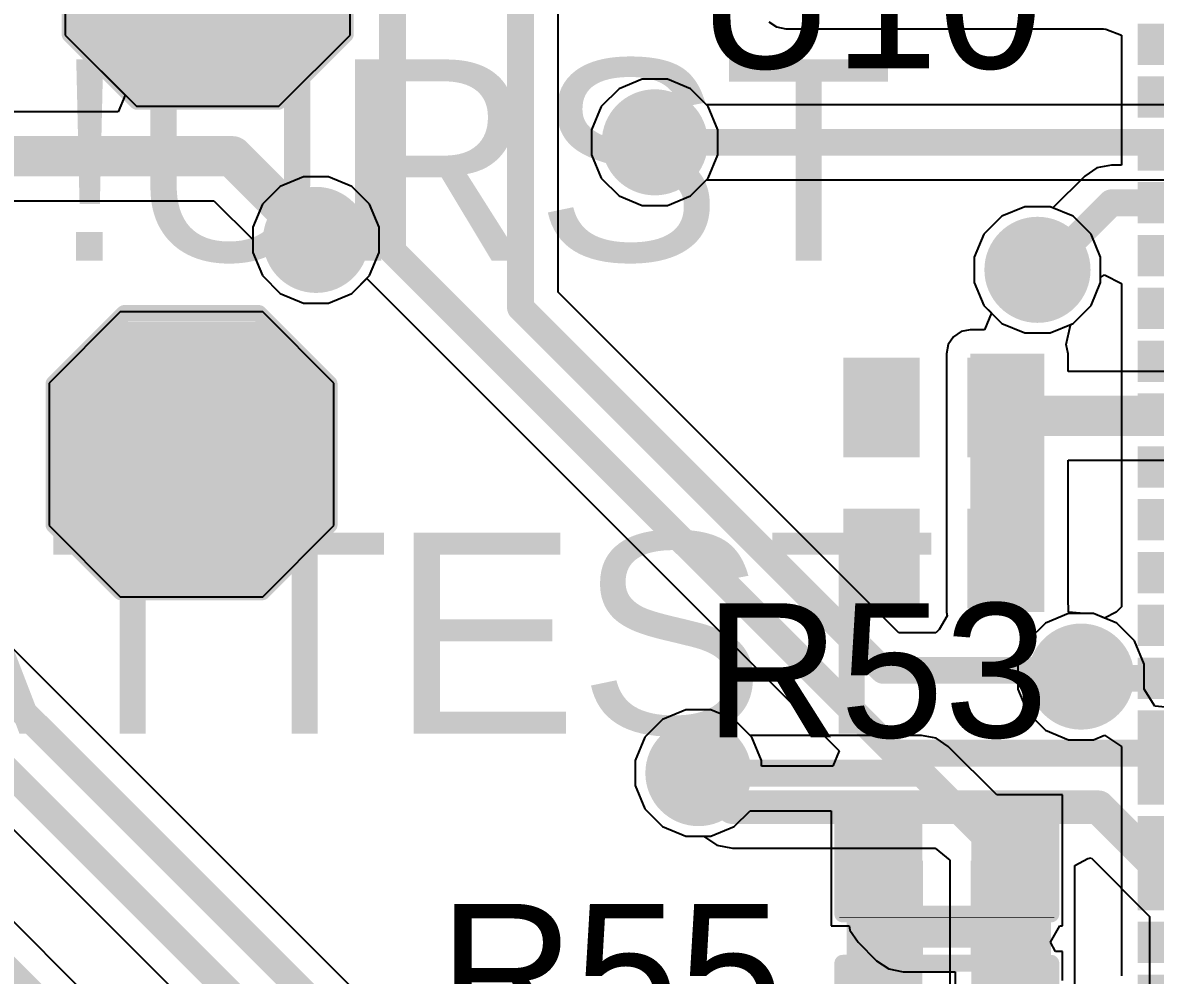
# Model space of a CAD drawing. Header units: millimetres. Extents: x -0.13 to 3.86, y -0.01 to 4.3.
# Drawn here: x 1.5977 to 1.9351, y 2.6357 to 2.9197 of the extents above; entities that cross this region are included whole.
import ezdxf

# ---------------------------------------------------------------- set-up
doc = ezdxf.new("R2010")
doc.units = ezdxf.units.MM
doc.header["$MEASUREMENT"] = 0
for name, color, linetype in [('BottomLayer', 5, 'Continuous'), ('BottomPaste', 16, 'Continuous'), ('BottomSolder', 6, 'Continuous'), ('MultiLayer', 9, 'Continuous'), ('PadHoleLayer', 156, 'Continuous'), ('TopLayer', 1, 'Continuous'), ('TopOverlay', 2, 'Continuous'), ('TopPaste', 8, 'Continuous'), ('TopSolder', 216, 'Continuous'), ('ViaHoleLayer', 16, 'Continuous')]:
    doc.layers.add(name, color=color, linetype=linetype)
doc.styles.add('Arial', font='arial.ttf', dxfattribs={"height": 0.2})

# ---------------------------------------------------------------- blocks, each defined once
blk = doc.blocks.new('C___0402_B_19')
at = {"layer": 'BottomLayer'}
for points in [[(-0.0095, 0.0125), (-0.0095, -0.0125), (-0.0275, -0.0125), (-0.0275, 0.0125)], [(0.0275, 0.0125), (0.0275, -0.0125), (0.0095, -0.0125), (0.0095, 0.0125)]]:
    blk.add_hatch(color=5, dxfattribs=at).paths.add_polyline_path(points)
at = {"layer": 'BottomPaste'}
for points in [[(-0.0095, 0.0125), (-0.0095, -0.0125), (-0.0275, -0.0125), (-0.0275, 0.0125)], [(0.0275, 0.0125), (0.0275, -0.0125), (0.0095, -0.0125), (0.0095, 0.0125)]]:
    blk.add_hatch(color=16, dxfattribs=at).paths.add_polyline_path(points)
at = {"layer": 'BottomSolder'}
for points in [[(-0.00714, 0.01486), (-0.00714, -0.01486), (-0.02986, -0.01486), (-0.02986, 0.01486)], [(0.02986, 0.01486), (0.02986, -0.01486), (0.00714, -0.01486), (0.00714, 0.01486)]]:
    blk.add_hatch(color=6, dxfattribs=at).paths.add_polyline_path(points)
blk = doc.blocks.new('C___0402_B_20')
at = {"layer": 'BottomLayer'}
for points in [[(-0.0095, 0.0125), (-0.0095, -0.0125), (-0.0275, -0.0125), (-0.0275, 0.0125)], [(0.0275, 0.0125), (0.0275, -0.0125), (0.0095, -0.0125), (0.0095, 0.0125)]]:
    blk.add_hatch(color=5, dxfattribs=at).paths.add_polyline_path(points)
at = {"layer": 'BottomPaste'}
for points in [[(-0.0095, 0.0125), (-0.0095, -0.0125), (-0.0275, -0.0125), (-0.0275, 0.0125)], [(0.0275, 0.0125), (0.0275, -0.0125), (0.0095, -0.0125), (0.0095, 0.0125)]]:
    blk.add_hatch(color=16, dxfattribs=at).paths.add_polyline_path(points)
at = {"layer": 'BottomSolder'}
for points in [[(-0.00714, 0.01486), (-0.00714, -0.01486), (-0.02986, -0.01486), (-0.02986, 0.01486)], [(0.02986, 0.01486), (0.02986, -0.01486), (0.00714, -0.01486), (0.00714, 0.01486)]]:
    blk.add_hatch(color=6, dxfattribs=at).paths.add_polyline_path(points)
blk = doc.blocks.new('C___0402_B_21')
at = {"layer": 'BottomLayer'}
for points in [[(-0.0095, 0.0125), (-0.0095, -0.0125), (-0.0275, -0.0125), (-0.0275, 0.0125)], [(0.0275, 0.0125), (0.0275, -0.0125), (0.0095, -0.0125), (0.0095, 0.0125)]]:
    blk.add_hatch(color=5, dxfattribs=at).paths.add_polyline_path(points)
at = {"layer": 'BottomPaste'}
for points in [[(-0.0095, 0.0125), (-0.0095, -0.0125), (-0.0275, -0.0125), (-0.0275, 0.0125)], [(0.0275, 0.0125), (0.0275, -0.0125), (0.0095, -0.0125), (0.0095, 0.0125)]]:
    blk.add_hatch(color=16, dxfattribs=at).paths.add_polyline_path(points)
at = {"layer": 'BottomSolder'}
for points in [[(-0.00714, 0.01486), (-0.00714, -0.01486), (-0.02986, -0.01486), (-0.02986, 0.01486)], [(0.02986, 0.01486), (0.02986, -0.01486), (0.00714, -0.01486), (0.00714, 0.01486)]]:
    blk.add_hatch(color=6, dxfattribs=at).paths.add_polyline_path(points)
blk = doc.blocks.new('T____P______TH_1_8___H_________0_92___46')
at = {"layer": 'BottomLayer'}
blk.add_hatch(color=5, dxfattribs=at).paths.add_polyline_path([(0.01772, 0.03543), (-0.01772, 0.03543), (-0.03543, 0.01772), (-0.03543, -0.01772), (-0.01772, -0.03543), (0.01772, -0.03543), (0.03543, -0.01772), (0.03543, 0.01772)])
at = {"layer": 'BottomSolder'}
blk.add_hatch(color=6, dxfattribs=at).paths.add_polyline_path([(0.01972, 0.03943), (-0.01972, 0.03943), (-0.03943, 0.01972), (-0.03943, -0.01972), (-0.01972, -0.03943), (0.01972, -0.03943), (0.03943, -0.01972), (0.03943, 0.01972)])
at = {"layer": 'MultiLayer'}
blk.add_hatch(color=9, dxfattribs=at).paths.add_polyline_path([(0.01772, 0.03543), (-0.01772, 0.03543), (-0.03543, 0.01772), (-0.03543, -0.01772), (-0.01772, -0.03543), (0.01772, -0.03543), (0.03543, -0.01772), (0.03543, 0.01772)])
at = {"layer": 'PadHoleLayer'}
h = blk.add_hatch(color=156, dxfattribs=at)
edge = h.paths.add_edge_path()
edge.add_arc((0, 0), 0.01811, 0, 360)
at = {"layer": 'TopLayer'}
blk.add_hatch(color=1, dxfattribs=at).paths.add_polyline_path([(0.01772, 0.03543), (-0.01772, 0.03543), (-0.03543, 0.01772), (-0.03543, -0.01772), (-0.01772, -0.03543), (0.01772, -0.03543), (0.03543, -0.01772), (0.03543, 0.01772)])
at = {"layer": 'TopSolder'}
blk.add_hatch(color=216, dxfattribs=at).paths.add_polyline_path([(0.01972, 0.03943), (-0.01972, 0.03943), (-0.03943, 0.01972), (-0.03943, -0.01972), (-0.01972, -0.03943), (0.01972, -0.03943), (0.03943, -0.01972), (0.03943, 0.01972)])
at = {"layer": 'TopOverlay', "const_width": 0.005}
for points in [[(-0.041, 0.021), (-0.02, 0.042)], [(-0.02, 0.042), (0.02, 0.042)], [(0.02, 0.042), (0.041, 0.021)], [(-0.041, -0.021), (-0.041, 0.021)], [(0.041, -0.021), (0.041, 0.021)], [(-0.041, -0.021), (-0.021, -0.041)], [(0.021, -0.041), (0.041, -0.021)], [(-0.02, -0.041), (0.021, -0.041)]]:
    blk.add_lwpolyline(points, dxfattribs=at)
at = {"layer": 'TopOverlay', "const_width": 0.0025}
for points in [[(-0.02125, 0.042, 1), (-0.01875, 0.042, 1)], [(-0.02125, 0.042, 1), (-0.01875, 0.042, 1)], [(0.01875, 0.042, 1), (0.02125, 0.042, 1)], [(0.01875, 0.042, 1), (0.02125, 0.042, 1)], [(-0.04225, 0.021, 1), (-0.03975, 0.021, 1)], [(-0.04225, 0.021, 1), (-0.03975, 0.021, 1)], [(0.03975, 0.021, 1), (0.04225, 0.021, 1)], [(0.03975, 0.021, 1), (0.04225, 0.021, 1)], [(-0.04225, -0.021, 1), (-0.03975, -0.021, 1)], [(-0.04225, -0.021, 1), (-0.03975, -0.021, 1)], [(0.03975, -0.021, 1), (0.04225, -0.021, 1)], [(0.03975, -0.021, 1), (0.04225, -0.021, 1)], [(-0.02225, -0.041, 1), (-0.01975, -0.041, 1)], [(-0.02125, -0.041, 1), (-0.01875, -0.041, 1)], [(0.01975, -0.041, 1), (0.02225, -0.041, 1)], [(0.01975, -0.041, 1), (0.02225, -0.041, 1)]]:
    blk.add_lwpolyline(points, format="xyb", close=True, dxfattribs=at)
blk = doc.blocks.new('T____P______TH_1_8___H_________0_92___47')
at = {"layer": 'BottomLayer'}
blk.add_hatch(color=5, dxfattribs=at).paths.add_polyline_path([(0.01772, 0.03543), (-0.01772, 0.03543), (-0.03543, 0.01772), (-0.03543, -0.01772), (-0.01772, -0.03543), (0.01772, -0.03543), (0.03543, -0.01772), (0.03543, 0.01772)])
at = {"layer": 'BottomSolder'}
blk.add_hatch(color=6, dxfattribs=at).paths.add_polyline_path([(0.01972, 0.03943), (-0.01972, 0.03943), (-0.03943, 0.01972), (-0.03943, -0.01972), (-0.01972, -0.03943), (0.01972, -0.03943), (0.03943, -0.01972), (0.03943, 0.01972)])
at = {"layer": 'MultiLayer'}
blk.add_hatch(color=9, dxfattribs=at).paths.add_polyline_path([(0.01772, 0.03543), (-0.01772, 0.03543), (-0.03543, 0.01772), (-0.03543, -0.01772), (-0.01772, -0.03543), (0.01772, -0.03543), (0.03543, -0.01772), (0.03543, 0.01772)])
at = {"layer": 'PadHoleLayer'}
h = blk.add_hatch(color=156, dxfattribs=at)
edge = h.paths.add_edge_path()
edge.add_arc((0, 0), 0.01811, 0, 360)
at = {"layer": 'TopLayer'}
blk.add_hatch(color=1, dxfattribs=at).paths.add_polyline_path([(0.01772, 0.03543), (-0.01772, 0.03543), (-0.03543, 0.01772), (-0.03543, -0.01772), (-0.01772, -0.03543), (0.01772, -0.03543), (0.03543, -0.01772), (0.03543, 0.01772)])
at = {"layer": 'TopSolder'}
blk.add_hatch(color=216, dxfattribs=at).paths.add_polyline_path([(0.01972, 0.03943), (-0.01972, 0.03943), (-0.03943, 0.01972), (-0.03943, -0.01972), (-0.01972, -0.03943), (0.01972, -0.03943), (0.03943, -0.01972), (0.03943, 0.01972)])
at = {"layer": 'TopOverlay', "const_width": 0.005}
for points in [[(-0.041, 0.021), (-0.02, 0.042)], [(-0.02, 0.042), (0.02, 0.042)], [(0.02, 0.042), (0.041, 0.021)], [(-0.041, -0.021), (-0.041, 0.021)], [(0.041, -0.021), (0.041, 0.021)], [(-0.041, -0.021), (-0.021, -0.041)], [(0.021, -0.041), (0.041, -0.021)], [(-0.02, -0.041), (0.021, -0.041)]]:
    blk.add_lwpolyline(points, dxfattribs=at)
at = {"layer": 'TopOverlay', "const_width": 0.0025}
for points in [[(-0.02125, 0.042, 1), (-0.01875, 0.042, 1)], [(-0.02125, 0.042, 1), (-0.01875, 0.042, 1)], [(0.01875, 0.042, 1), (0.02125, 0.042, 1)], [(0.01875, 0.042, 1), (0.02125, 0.042, 1)], [(-0.04225, 0.021, 1), (-0.03975, 0.021, 1)], [(-0.04225, 0.021, 1), (-0.03975, 0.021, 1)], [(0.03975, 0.021, 1), (0.04225, 0.021, 1)], [(0.03975, 0.021, 1), (0.04225, 0.021, 1)], [(-0.04225, -0.021, 1), (-0.03975, -0.021, 1)], [(-0.04225, -0.021, 1), (-0.03975, -0.021, 1)], [(0.03975, -0.021, 1), (0.04225, -0.021, 1)], [(0.03975, -0.021, 1), (0.04225, -0.021, 1)], [(-0.02225, -0.041, 1), (-0.01975, -0.041, 1)], [(-0.02125, -0.041, 1), (-0.01875, -0.041, 1)], [(0.01975, -0.041, 1), (0.02225, -0.041, 1)], [(0.01975, -0.041, 1), (0.02225, -0.041, 1)]]:
    blk.add_lwpolyline(points, format="xyb", close=True, dxfattribs=at)
blk = doc.blocks.new('R___0402_94')
at = {"layer": 'TopLayer'}
for points in [[(-0.0275, -0.0125), (-0.0275, 0.0125), (-0.0095, 0.0125), (-0.0095, -0.0125)], [(0.0095, -0.0125), (0.0095, 0.0125), (0.0275, 0.0125), (0.0275, -0.0125)]]:
    blk.add_hatch(color=1, dxfattribs=at).paths.add_polyline_path(points)
at = {"layer": 'TopPaste'}
for points in [[(-0.0275, -0.0125), (-0.0275, 0.0125), (-0.0095, 0.0125), (-0.0095, -0.0125)], [(0.0095, -0.0125), (0.0095, 0.0125), (0.0275, 0.0125), (0.0275, -0.0125)]]:
    blk.add_hatch(color=8, dxfattribs=at).paths.add_polyline_path(points)
at = {"layer": 'TopSolder'}
for points in [[(-0.02967, -0.01467), (-0.02967, 0.01467), (-0.00733, 0.01467), (-0.00733, -0.01467)], [(0.00733, -0.01467), (0.00733, 0.01467), (0.02967, 0.01467), (0.02967, -0.01467)]]:
    blk.add_hatch(color=216, dxfattribs=at).paths.add_polyline_path(points)
at = {"layer": 'TopOverlay'}
for points, const_width in [([(-0.031, -0.016), (-0.031, 0.016)], 0.005), ([(-0.031, 0.016), (0.031, 0.016)], 0.005), ([(0.031, -0.016), (0.031, 0.016)], 0.005), ([(-0.031, -0.016), (0.031, -0.016)], 0.005), ([(-0.032, -0.017), (0.032, -0.017)], 0.000127)]:
    blk.add_lwpolyline(points, dxfattribs=dict(at, const_width=const_width))
for points, const_width in [([(-0.03225, 0.016, 1), (-0.02975, 0.016, 1)], 0.0025), ([(-0.03225, 0.016, 1), (-0.02975, 0.016, 1)], 0.0025), ([(0.02975, 0.016, 1), (0.03225, 0.016, 1)], 0.0025), ([(0.02975, 0.016, 1), (0.03225, 0.016, 1)], 0.0025), ([(-0.03225, -0.016, 1), (-0.02975, -0.016, 1)], 0.0025), ([(-0.03225, -0.016, 1), (-0.02975, -0.016, 1)], 0.0025), ([(0.02975, -0.016, 1), (0.03225, -0.016, 1)], 0.0025), ([(0.02975, -0.016, 1), (0.03225, -0.016, 1)], 0.0025), ([(-0.03203, -0.017, 1), (-0.03197, -0.017, 1)], 0.0000635), ([(0.03197, -0.017, 1), (0.03203, -0.017, 1)], 0.0000635)]:
    blk.add_lwpolyline(points, format="xyb", close=True, dxfattribs=dict(at, const_width=const_width))
blk = doc.blocks.new('R___0402_96')
at = {"layer": 'TopLayer'}
for points in [[(-0.0275, -0.0125), (-0.0275, 0.0125), (-0.0095, 0.0125), (-0.0095, -0.0125)], [(0.0095, -0.0125), (0.0095, 0.0125), (0.0275, 0.0125), (0.0275, -0.0125)]]:
    blk.add_hatch(color=1, dxfattribs=at).paths.add_polyline_path(points)
at = {"layer": 'TopPaste'}
for points in [[(-0.0275, -0.0125), (-0.0275, 0.0125), (-0.0095, 0.0125), (-0.0095, -0.0125)], [(0.0095, -0.0125), (0.0095, 0.0125), (0.0275, 0.0125), (0.0275, -0.0125)]]:
    blk.add_hatch(color=8, dxfattribs=at).paths.add_polyline_path(points)
at = {"layer": 'TopSolder'}
for points in [[(-0.02967, -0.01466), (-0.02967, 0.01467), (-0.00733, 0.01467), (-0.00733, -0.01466)], [(0.00733, -0.01466), (0.00733, 0.01467), (0.02967, 0.01467), (0.02967, -0.01466)]]:
    blk.add_hatch(color=216, dxfattribs=at).paths.add_polyline_path(points)
at = {"layer": 'TopOverlay'}
for points, const_width in [([(-0.031, -0.016), (-0.031, 0.016)], 0.005), ([(-0.031, 0.016), (0.031, 0.016)], 0.005), ([(0.031, -0.016), (0.031, 0.016)], 0.005), ([(-0.031, -0.016), (0.031, -0.016)], 0.005), ([(-0.032, -0.017), (0.032, -0.017)], 0.000127)]:
    blk.add_lwpolyline(points, dxfattribs=dict(at, const_width=const_width))
for points, const_width in [([(-0.03225, 0.016, 1), (-0.02975, 0.016, 1)], 0.0025), ([(-0.03225, 0.016, 1), (-0.02975, 0.016, 1)], 0.0025), ([(0.02975, 0.016, 1), (0.03225, 0.016, 1)], 0.0025), ([(0.02975, 0.016, 1), (0.03225, 0.016, 1)], 0.0025), ([(-0.03225, -0.016, 1), (-0.02975, -0.016, 1)], 0.0025), ([(-0.03225, -0.016, 1), (-0.02975, -0.016, 1)], 0.0025), ([(0.02975, -0.016, 1), (0.03225, -0.016, 1)], 0.0025), ([(0.02975, -0.016, 1), (0.03225, -0.016, 1)], 0.0025), ([(-0.03203, -0.017, 1), (-0.03197, -0.017, 1)], 0.0000635), ([(0.03197, -0.017, 1), (0.03203, -0.017, 1)], 0.0000635)]:
    blk.add_lwpolyline(points, format="xyb", close=True, dxfattribs=dict(at, const_width=const_width))
blk = doc.blocks.new('100_VQFN__12_12__100')
at = {"layer": 'TopLayer'}
for points in [[(-0.208, 0.17723), (-0.208, 0.16923), (-0.248, 0.16923), (-0.248, 0.17723)], [(-0.208, 0.16148), (-0.208, 0.15348), (-0.248, 0.15348), (-0.248, 0.16148)], [(-0.208, 0.14573), (-0.208, 0.13773), (-0.248, 0.13773), (-0.248, 0.14573)], [(-0.208, 0.12998), (-0.208, 0.12198), (-0.248, 0.12198), (-0.248, 0.12998)], [(-0.208, 0.11424), (-0.208, 0.10624), (-0.248, 0.10624), (-0.248, 0.11424)], [(-0.208, 0.09849), (-0.208, 0.09049), (-0.248, 0.09049), (-0.248, 0.09849)], [(-0.208, 0.08274), (-0.208, 0.07474), (-0.248, 0.07474), (-0.248, 0.08274)], [(-0.208, 0.06699), (-0.208, 0.05899), (-0.248, 0.05899), (-0.248, 0.06699)], [(-0.208, 0.05124), (-0.208, 0.04324), (-0.248, 0.04324), (-0.248, 0.05124)], [(-0.208, 0.0355), (-0.208, 0.0275), (-0.248, 0.0275), (-0.248, 0.0355)], [(-0.208, 0.01975), (-0.208, 0.01175), (-0.248, 0.01175), (-0.248, 0.01975)], [(-0.208, 0.004), (-0.208, -0.004), (-0.248, -0.004), (-0.248, 0.004)], [(-0.208, -0.01175), (-0.208, -0.01975), (-0.248, -0.01975), (-0.248, -0.01175)], [(-0.208, -0.0275), (-0.208, -0.0355), (-0.248, -0.0355), (-0.248, -0.0275)], [(-0.208, -0.04324), (-0.208, -0.05124), (-0.248, -0.05124), (-0.248, -0.04324)], [(-0.208, -0.05899), (-0.208, -0.06699), (-0.248, -0.06699), (-0.248, -0.05899)], [(-0.208, -0.07474), (-0.208, -0.08274), (-0.248, -0.08274), (-0.248, -0.07474)], [(-0.208, -0.09049), (-0.208, -0.09849), (-0.248, -0.09849), (-0.248, -0.09049)]]:
    blk.add_hatch(color=1, dxfattribs=at).paths.add_polyline_path(points)
at = {"layer": 'TopPaste'}
for points in [[(-0.208, 0.17723), (-0.208, 0.16923), (-0.248, 0.16923), (-0.248, 0.17723)], [(-0.208, 0.16148), (-0.208, 0.15348), (-0.248, 0.15348), (-0.248, 0.16148)], [(-0.208, 0.14573), (-0.208, 0.13773), (-0.248, 0.13773), (-0.248, 0.14573)], [(-0.208, 0.12998), (-0.208, 0.12198), (-0.248, 0.12198), (-0.248, 0.12998)], [(-0.208, 0.11424), (-0.208, 0.10624), (-0.248, 0.10624), (-0.248, 0.11424)], [(-0.208, 0.09849), (-0.208, 0.09049), (-0.248, 0.09049), (-0.248, 0.09849)], [(-0.208, 0.08274), (-0.208, 0.07474), (-0.248, 0.07474), (-0.248, 0.08274)], [(-0.208, 0.06699), (-0.208, 0.05899), (-0.248, 0.05899), (-0.248, 0.06699)], [(-0.208, 0.05124), (-0.208, 0.04324), (-0.248, 0.04324), (-0.248, 0.05124)], [(-0.208, 0.0355), (-0.208, 0.0275), (-0.248, 0.0275), (-0.248, 0.0355)], [(-0.208, 0.01975), (-0.208, 0.01175), (-0.248, 0.01175), (-0.248, 0.01975)], [(-0.208, 0.004), (-0.208, -0.004), (-0.248, -0.004), (-0.248, 0.004)], [(-0.208, -0.01175), (-0.208, -0.01975), (-0.248, -0.01975), (-0.248, -0.01175)], [(-0.208, -0.0275), (-0.208, -0.0355), (-0.248, -0.0355), (-0.248, -0.0275)], [(-0.208, -0.04324), (-0.208, -0.05124), (-0.248, -0.05124), (-0.248, -0.04324)], [(-0.208, -0.05899), (-0.208, -0.06699), (-0.248, -0.06699), (-0.248, -0.05899)], [(-0.208, -0.07474), (-0.208, -0.08274), (-0.248, -0.08274), (-0.248, -0.07474)], [(-0.208, -0.09049), (-0.208, -0.09849), (-0.248, -0.09849), (-0.248, -0.09049)]]:
    blk.add_hatch(color=8, dxfattribs=at).paths.add_polyline_path(points)
at = {"layer": 'TopSolder'}
for points in [[(-0.20583, 0.17939), (-0.20583, 0.16706), (-0.25016, 0.16706), (-0.25016, 0.17939)], [(-0.20583, 0.16365), (-0.20583, 0.15131), (-0.25016, 0.15131), (-0.25016, 0.16365)], [(-0.20583, 0.1479), (-0.20583, 0.13557), (-0.25016, 0.13557), (-0.25016, 0.1479)], [(-0.20583, 0.13215), (-0.20583, 0.11982), (-0.25016, 0.11982), (-0.25016, 0.13215)], [(-0.20583, 0.1164), (-0.20583, 0.10407), (-0.25016, 0.10407), (-0.25016, 0.1164)], [(-0.20583, 0.10065), (-0.20583, 0.08832), (-0.25016, 0.08832), (-0.25016, 0.10065)], [(-0.20583, 0.08491), (-0.20583, 0.07257), (-0.25016, 0.07257), (-0.25016, 0.08491)], [(-0.20583, 0.06916), (-0.20583, 0.05683), (-0.25016, 0.05683), (-0.25016, 0.06916)], [(-0.20583, 0.05341), (-0.20583, 0.04108), (-0.25016, 0.04108), (-0.25016, 0.05341)], [(-0.20583, 0.03766), (-0.20583, 0.02533), (-0.25016, 0.02533), (-0.25016, 0.03766)], [(-0.20583, 0.02191), (-0.20583, 0.00958), (-0.25016, 0.00958), (-0.25016, 0.02191)], [(-0.20583, 0.00617), (-0.20583, -0.00617), (-0.25016, -0.00617), (-0.25016, 0.00617)], [(-0.20583, -0.00958), (-0.20583, -0.02191), (-0.25016, -0.02191), (-0.25016, -0.00958)], [(-0.20583, -0.02533), (-0.20583, -0.03766), (-0.25016, -0.03766), (-0.25016, -0.02533)], [(-0.20583, -0.04108), (-0.20583, -0.05341), (-0.25016, -0.05341), (-0.25016, -0.04108)], [(-0.20583, -0.05683), (-0.20583, -0.06916), (-0.25016, -0.06916), (-0.25016, -0.05683)], [(-0.20583, -0.07257), (-0.20583, -0.08491), (-0.25016, -0.08491), (-0.25016, -0.07257)], [(-0.20583, -0.08832), (-0.20583, -0.10065), (-0.25016, -0.10065), (-0.25016, -0.08832)], [(-0.20583, -0.10407), (-0.20583, -0.1164), (-0.25016, -0.1164), (-0.25016, -0.10407)]]:
    blk.add_hatch(color=216, dxfattribs=at).paths.add_polyline_path(points)

msp = doc.modelspace()

# ---------------------------------------------------------------- hatches: boundary and pattern name
at = {"layer": 'BottomLayer'}
h = msp.add_hatch(color=5, dxfattribs=at)
edge = h.paths.add_edge_path()
edge.add_arc((1.786, 2.884), 0.01181, 0, 360)
h = msp.add_hatch(color=5, dxfattribs=at)
edge = h.paths.add_edge_path()
edge.add_arc((1.68508, 2.85492), 0.01181, 0, 360)
h = msp.add_hatch(color=5, dxfattribs=at)
edge = h.paths.add_edge_path()
edge.add_arc((1.9, 2.846), 0.01181, 0, 360)
for points in [[(1.88, 2.744), (1.902, 2.744), (1.902, 2.821), (1.88, 2.821)], [(1.904, 2.471), (1.904, 2.67), (1.881, 2.67), (1.881, 2.471)]]:
    msp.add_hatch(color=5, dxfattribs=at).paths.add_polyline_path(points)
h = msp.add_hatch(color=5, dxfattribs=at)
edge = h.paths.add_edge_path()
edge.add_arc((1.913, 2.72476), 0.01181, 0, 360)
h = msp.add_hatch(color=5, dxfattribs=at)
edge = h.paths.add_edge_path()
edge.add_arc((1.799, 2.696), 0.01181, 0, 360)
at = {"layer": 'BottomSolder'}
h = msp.add_hatch(color=6, dxfattribs=at)
edge = h.paths.add_edge_path()
edge.add_arc((1.786, 2.884), 0.01581, 0, 360)
h = msp.add_hatch(color=6, dxfattribs=at)
edge = h.paths.add_edge_path()
edge.add_arc((1.68508, 2.85492), 0.01581, 0, 360)
h = msp.add_hatch(color=6, dxfattribs=at)
edge = h.paths.add_edge_path()
edge.add_arc((1.9, 2.846), 0.01581, 0, 360)
h = msp.add_hatch(color=6, dxfattribs=at)
edge = h.paths.add_edge_path()
edge.add_arc((1.913, 2.72476), 0.01581, 0, 360)
h = msp.add_hatch(color=6, dxfattribs=at)
edge = h.paths.add_edge_path()
edge.add_arc((1.799, 2.696), 0.01581, 0, 360)
at = {"layer": 'TopLayer'}
h = msp.add_hatch(color=1, dxfattribs=at)
edge = h.paths.add_edge_path()
edge.add_arc((1.786, 2.884), 0.01181, 0, 360)
h = msp.add_hatch(color=1, dxfattribs=at)
edge = h.paths.add_edge_path()
edge.add_arc((1.68508, 2.85492), 0.01181, 0, 360)
h = msp.add_hatch(color=1, dxfattribs=at)
edge = h.paths.add_edge_path()
edge.add_arc((1.9, 2.846), 0.01181, 0, 360)
h = msp.add_hatch(color=1, dxfattribs=at)
edge = h.paths.add_edge_path()
edge.add_arc((1.913, 2.72476), 0.01181, 0, 360)
h = msp.add_hatch(color=1, dxfattribs=at)
edge = h.paths.add_edge_path()
edge.add_arc((1.799, 2.696), 0.01181, 0, 360)
at = {"layer": 'ViaHoleLayer'}
h = msp.add_hatch(color=16, dxfattribs=at)
edge = h.paths.add_edge_path()
edge.add_arc((1.786, 2.884), 0.00591, 0, 360)
h = msp.add_hatch(color=16, dxfattribs=at)
edge = h.paths.add_edge_path()
edge.add_arc((1.68508, 2.85492), 0.00591, 0, 360)
h = msp.add_hatch(color=16, dxfattribs=at)
edge = h.paths.add_edge_path()
edge.add_arc((1.9, 2.846), 0.00591, 0, 360)
h = msp.add_hatch(color=16, dxfattribs=at)
edge = h.paths.add_edge_path()
edge.add_arc((1.913, 2.72476), 0.00591, 0, 360)
h = msp.add_hatch(color=16, dxfattribs=at)
edge = h.paths.add_edge_path()
edge.add_arc((1.799, 2.696), 0.00591, 0, 360)

# ---------------------------------------------------------------- linework, layer by layer
at = {"layer": 'BottomLayer'}
for p, q in [((1.75722, 2.83933), (1.75722, 3.38261)), ((1.61038, 2.9584), (1.61038, 2.91597)), ((1.61038, 2.91597), (1.62825, 2.8981)), ((1.78226, 2.90281), (1.77534, 2.89995)), ((1.78974, 2.90281), (1.78226, 2.90281)), ((1.79666, 2.89995), (1.78974, 2.90281)), ((1.77534, 2.89995), (1.77005, 2.89466)), ((1.80139, 2.89522), (1.79666, 2.89995)), ((1.62825, 2.8981), (1.62618, 2.8931)), ((1.993, 2.89522), (1.80139, 2.89522)), ((1.62618, 2.8931), (1.38977, 2.8931)), ((1.77005, 2.89466), (1.76719, 2.88774)), ((1.76719, 2.88774), (1.76719, 2.88026)), ((1.76719, 2.88026), (1.77005, 2.87334)), ((1.77005, 2.87334), (1.77534, 2.86805)), ((1.79666, 2.86805), (1.80139, 2.87278)), ((1.80139, 2.87278), (1.98445, 2.87278)), ((1.33072, 2.86659), (1.65466, 2.86659)), ((1.65466, 2.86659), (1.66627, 2.85499)), ((1.77534, 2.86805), (1.78226, 2.86519)), ((1.78226, 2.86519), (1.78974, 2.86519)), ((1.78974, 2.86519), (1.79666, 2.86805)), ((1.89626, 2.86481), (1.88934, 2.86195)), ((1.90374, 2.86481), (1.89626, 2.86481)), ((1.91066, 2.86195), (1.90374, 2.86481)), ((1.88934, 2.86195), (1.88405, 2.85666)), ((1.91595, 2.85666), (1.91066, 2.86195)), ((1.66627, 2.85499), (1.66627, 2.85118)), ((1.88405, 2.85666), (1.88119, 2.84974)), ((1.91881, 2.84974), (1.91595, 2.85666)), ((1.66627, 2.85118), (1.66913, 2.84427)), ((1.88119, 2.84974), (1.88119, 2.84226)), ((1.91881, 2.84226), (1.91881, 2.84974)), ((1.66913, 2.84427), (1.67442, 2.83898)), ((1.69573, 2.83898), (1.70018, 2.84343)), ((1.70018, 2.84343), (1.84094, 2.70268)), ((1.88119, 2.84226), (1.88405, 2.83534)), ((1.91595, 2.83534), (1.91881, 2.84226)), ((1.67442, 2.83898), (1.68133, 2.83611)), ((1.68882, 2.83611), (1.69573, 2.83898)), ((1.85871, 2.73784), (1.75722, 2.83933)), ((1.68133, 2.83611), (1.68882, 2.83611)), ((1.88405, 2.83534), (1.88626, 2.83314)), ((1.91066, 2.83005), (1.91595, 2.83534)), ((1.62678, 2.83343), (1.60557, 2.81222)), ((1.66922, 2.83343), (1.62678, 2.83343)), ((1.69043, 2.81222), (1.66922, 2.83343)), ((1.88626, 2.83314), (1.88419, 2.82814)), ((1.88, 2.82814), (1.87727, 2.82759)), ((1.88419, 2.82814), (1.88, 2.82814)), ((1.90856, 2.82377), (1.9098, 2.82947)), ((1.9098, 2.82947), (1.91008, 2.82982)), ((1.91008, 2.82982), (1.91066, 2.83005)), ((1.87495, 2.82605), (1.87341, 2.82373)), ((1.87727, 2.82759), (1.87495, 2.82605)), ((1.87341, 2.82373), (1.87286, 2.821)), ((1.87286, 2.821), (1.87286, 2.744)), ((1.90859, 2.82373), (1.90856, 2.82377)), ((1.90914, 2.821), (1.90859, 2.82373)), ((1.90914, 2.81574), (1.90914, 2.821)), ((1.97765, 2.81574), (1.90914, 2.81574)), ((1.60557, 2.81222), (1.60557, 2.76978)), ((1.69043, 2.76978), (1.69043, 2.81222)), ((1.90914, 2.74819), (1.90914, 2.78923)), ((1.90914, 2.78923), (1.97765, 2.78923)), ((1.60557, 2.76978), (1.62678, 2.74857)), ((1.66922, 2.74857), (1.69043, 2.76978)), ((1.94514, 2.38272), (1.56693, 2.76093)), ((1.62678, 2.74857), (1.66922, 2.74857)), ((1.90925, 2.74399), (1.90914, 2.74819)), ((1.87286, 2.744), (1.87309, 2.74284)), ((1.91393, 2.74357), (1.90925, 2.74399)), ((1.91674, 2.74357), (1.91393, 2.74357)), ((1.92366, 2.74071), (1.91674, 2.74357)), ((1.87309, 2.74284), (1.87069, 2.73876)), ((1.92895, 2.73542), (1.92366, 2.74071)), ((1.86969, 2.73784), (1.85871, 2.73784)), ((1.87069, 2.73876), (1.86969, 2.73784)), ((1.93181, 2.7285), (1.92895, 2.73542)), ((1.93181, 2.72102), (1.93181, 2.7285)), ((1.9318, 2.72099), (1.93181, 2.72102)), ((1.93493, 2.71594), (1.9318, 2.72099)), ((1.55735, 2.71678), (1.9183, 2.35583)), ((1.79526, 2.71481), (1.78834, 2.71195)), ((1.80274, 2.71481), (1.79526, 2.71481)), ((1.80966, 2.71195), (1.80274, 2.71481)), ((1.93819, 2.71566), (1.93493, 2.71594)), ((1.78834, 2.71195), (1.78305, 2.70666)), ((1.81495, 2.70666), (1.80966, 2.71195)), ((1.78305, 2.70666), (1.78019, 2.69974)), ((1.81781, 2.69974), (1.81495, 2.70666)), ((1.78019, 2.69974), (1.78019, 2.69226)), ((1.81781, 2.69806), (1.81781, 2.69974)), ((1.84094, 2.70268), (1.83902, 2.69806)), ((1.83902, 2.69806), (1.81781, 2.69806)), ((1.78019, 2.69226), (1.78305, 2.68534)), ((1.89543, 2.35122), (1.55872, 2.68793)), ((1.78305, 2.68534), (1.78834, 2.68005)), ((1.78834, 2.68005), (1.79526, 2.67719)), ((1.79526, 2.67719), (1.80051, 2.67719)), ((1.80051, 2.67719), (1.80053, 2.67717)), ((1.80053, 2.67717), (1.8045, 2.67452)), ((1.8045, 2.67452), (1.80918, 2.67359)), ((1.80918, 2.67359), (1.86948, 2.67359)), ((1.86948, 2.67359), (1.87386, 2.67)), ((1.87386, 2.67), (1.87386, 2.471)), ((1.91114, 2.66849), (1.91502, 2.67057)), ((1.91502, 2.67057), (1.91599, 2.67071)), ((1.91599, 2.67071), (1.93339, 2.6533)), ((1.91114, 2.49437), (1.91114, 2.66849)), ((1.93339, 2.6533), (1.93339, 2.51788))]:
    msp.add_line(p, q, dxfattribs=at)
for points, const_width in [([(1.746, 2.83469), (1.746, 3.398)], 0.008), ([(1.70789, 2.85159), (1.70789, 3.08724)], 0.008), ([(1.31737, 2.87985), (1.66015, 2.87985)], 0.012), ([(1.66015, 2.87985), (1.68508, 2.85492)], 0.012), ([(1.786, 2.884), (1.993, 2.884)], 0.008), ([(1.70789, 2.85159), (1.85752, 2.70195)], 0.008), ([(1.746, 2.83469), (1.85407, 2.72662)], 0.008), ([(1.8905, 2.805), (1.89302, 2.80248)], 0.012), ([(1.89302, 2.80248), (1.991, 2.80248)], 0.012), ([(1.559, 2.753), (1.9405, 2.3715)], 0.008), ([(1.562, 2.728), (1.935, 2.355)], 0.008), ([(1.85407, 2.72662), (1.91114, 2.72662)], 0.008), ([(1.91114, 2.72662), (1.913, 2.72476)], 0.008), ([(1.85752, 2.70195), (1.90034, 2.70195)], 0.008), ([(1.90034, 2.70195), (1.94034, 2.70195)], 0.008), ([(1.799, 2.696), (1.80918, 2.68582)], 0.01), ([(1.80918, 2.68582), (1.91818, 2.68582)], 0.01), ([(1.91818, 2.68582), (1.94563, 2.65837)], 0.01), ([(1.55079, 2.68), (1.89079, 2.34)], 0.008)]:
    msp.add_lwpolyline(points, dxfattribs=dict(at, const_width=const_width))
for points, const_width in [([(1.65715, 2.87985, 1), (1.66315, 2.87985, 1)], 0.006), ([(1.65715, 2.87985, 1), (1.66315, 2.87985, 1)], 0.006), ([(1.784, 2.884, 1), (1.788, 2.884, 1)], 0.004), ([(1.68208, 2.85492, 1), (1.68808, 2.85492, 1)], 0.006), ([(1.70589, 2.85159, 1), (1.70989, 2.85159, 1)], 0.004), ([(1.70589, 2.85159, 1), (1.70989, 2.85159, 1)], 0.004), ([(1.744, 2.83469, 1), (1.748, 2.83469, 1)], 0.004), ([(1.744, 2.83469, 1), (1.748, 2.83469, 1)], 0.004), ([(1.8875, 2.805, 1), (1.8935, 2.805, 1)], 0.006), ([(1.89002, 2.80248, 1), (1.89602, 2.80248, 1)], 0.006), ([(1.89002, 2.80248, 1), (1.89602, 2.80248, 1)], 0.006), ([(1.85207, 2.72662, 1), (1.85607, 2.72662, 1)], 0.004), ([(1.85207, 2.72662, 1), (1.85607, 2.72662, 1)], 0.004), ([(1.90914, 2.72662, 1), (1.91314, 2.72662, 1)], 0.004), ([(1.90914, 2.72662, 1), (1.91314, 2.72662, 1)], 0.004), ([(1.911, 2.72476, 1), (1.915, 2.72476, 1)], 0.004), ([(1.85552, 2.70195, 1), (1.85952, 2.70195, 1)], 0.004), ([(1.85552, 2.70195, 1), (1.85952, 2.70195, 1)], 0.004), ([(1.89834, 2.70195, 1), (1.90234, 2.70195, 1)], 0.004), ([(1.89834, 2.70195, 1), (1.90234, 2.70195, 1)], 0.004), ([(1.7965, 2.696, 1), (1.8015, 2.696, 1)], 0.005), ([(1.80668, 2.68582, 1), (1.81168, 2.68582, 1)], 0.005), ([(1.80668, 2.68582, 1), (1.81168, 2.68582, 1)], 0.005), ([(1.91568, 2.68582, 1), (1.92068, 2.68582, 1)], 0.005), ([(1.91568, 2.68582, 1), (1.92068, 2.68582, 1)], 0.005)]:
    msp.add_lwpolyline(points, format="xyb", close=True, dxfattribs=dict(at, const_width=const_width))
at = {"layer": 'TopLayer'}
for p, q in [((1.61038, 2.9584), (1.61038, 2.91597)), ((1.69525, 2.91597), (1.69525, 2.92495)), ((1.81995, 2.91995), (1.82227, 2.91841)), ((1.61038, 2.91597), (1.6316, 2.89475)), ((1.67403, 2.89475), (1.69525, 2.91597)), ((1.82227, 2.91841), (1.825, 2.91786)), ((1.825, 2.91786), (1.91964, 2.91786)), ((1.91964, 2.91786), (1.92041, 2.91771)), ((1.92041, 2.91771), (1.925, 2.91591)), ((1.925, 2.91591), (1.925, 2.8772)), ((1.78226, 2.90281), (1.77534, 2.89995)), ((1.78974, 2.90281), (1.78226, 2.90281)), ((1.79666, 2.89995), (1.78974, 2.90281)), ((1.77534, 2.89995), (1.77005, 2.89466)), ((1.80195, 2.89466), (1.79666, 2.89995)), ((1.6316, 2.89475), (1.67403, 2.89475)), ((1.77005, 2.89466), (1.76719, 2.88774)), ((1.80481, 2.88774), (1.80195, 2.89466)), ((1.76719, 2.88774), (1.76719, 2.88026)), ((1.80481, 2.88026), (1.80481, 2.88774)), ((1.76719, 2.88026), (1.77005, 2.87334)), ((1.80195, 2.87334), (1.80481, 2.88026)), ((1.91773, 2.87635), (1.91409, 2.87391)), ((1.92202, 2.8772), (1.91773, 2.87635)), ((1.925, 2.8772), (1.92202, 2.8772)), ((1.68133, 2.87373), (1.67442, 2.87087)), ((1.68882, 2.87373), (1.68133, 2.87373)), ((1.69573, 2.87087), (1.68882, 2.87373)), ((1.77005, 2.87334), (1.77534, 2.86805)), ((1.79666, 2.86805), (1.80195, 2.87334)), ((1.91409, 2.87391), (1.90462, 2.86445)), ((1.91409, 2.87391), (1.91409, 2.87391)), ((1.67442, 2.87087), (1.66913, 2.86558)), ((1.70102, 2.86558), (1.69573, 2.87087)), ((1.66913, 2.86558), (1.66627, 2.85867)), ((1.70389, 2.85867), (1.70102, 2.86558)), ((1.77534, 2.86805), (1.78226, 2.86519)), ((1.78226, 2.86519), (1.78974, 2.86519)), ((1.78974, 2.86519), (1.79666, 2.86805)), ((1.89626, 2.86481), (1.88934, 2.86195)), ((1.90374, 2.86481), (1.89626, 2.86481)), ((1.90462, 2.86445), (1.90374, 2.86481)), ((1.88934, 2.86195), (1.88405, 2.85666)), ((1.66627, 2.85867), (1.66627, 2.85118)), ((1.70389, 2.85118), (1.70389, 2.85867)), ((1.88405, 2.85666), (1.88119, 2.84974)), ((1.66627, 2.85118), (1.66913, 2.84427)), ((1.70102, 2.84427), (1.70389, 2.85118)), ((1.88119, 2.84974), (1.88119, 2.84226)), ((1.91881, 2.84372), (1.92, 2.84453)), ((1.92, 2.84453), (1.925, 2.8419)), ((1.66913, 2.84427), (1.67442, 2.83898)), ((1.69573, 2.83898), (1.70102, 2.84427)), ((1.88119, 2.84226), (1.88405, 2.83534)), ((1.91595, 2.83534), (1.91881, 2.84226)), ((1.91881, 2.84226), (1.91881, 2.84372)), ((1.925, 2.8419), (1.925, 2.79199)), ((1.67442, 2.83898), (1.68133, 2.83611)), ((1.68882, 2.83611), (1.69573, 2.83898)), ((1.68133, 2.83611), (1.68882, 2.83611)), ((1.88405, 2.83534), (1.88934, 2.83005)), ((1.91066, 2.83005), (1.91595, 2.83534)), ((1.62678, 2.83343), (1.60557, 2.81222)), ((1.66922, 2.83343), (1.62678, 2.83343)), ((1.69043, 2.81222), (1.66922, 2.83343)), ((1.88934, 2.83005), (1.89626, 2.82719)), ((1.90374, 2.82719), (1.91066, 2.83005)), ((1.89626, 2.82719), (1.90374, 2.82719)), ((1.60557, 2.81222), (1.60557, 2.76978)), ((1.69043, 2.76978), (1.69043, 2.81222)), ((1.925, 2.79199), (1.925, 2.74557)), ((1.60557, 2.76978), (1.62678, 2.74857)), ((1.66922, 2.74857), (1.69043, 2.76978)), ((1.62678, 2.74857), (1.66922, 2.74857)), ((1.90926, 2.74357), (1.90235, 2.74071)), ((1.91674, 2.74357), (1.90926, 2.74357)), ((1.92, 2.74222), (1.91674, 2.74357)), ((1.92346, 2.74397), (1.92, 2.74222)), ((1.925, 2.74557), (1.92346, 2.74397)), ((1.90235, 2.74071), (1.89705, 2.73542)), ((1.89705, 2.73542), (1.89419, 2.7285)), ((1.89419, 2.7285), (1.89419, 2.72102)), ((1.89419, 2.72102), (1.89705, 2.71411)), ((1.79526, 2.71481), (1.78834, 2.71195)), ((1.80274, 2.71481), (1.79526, 2.71481)), ((1.80966, 2.71195), (1.80274, 2.71481)), ((1.89705, 2.71411), (1.90235, 2.70882)), ((1.78834, 2.71195), (1.78305, 2.70666)), ((1.81439, 2.70722), (1.80966, 2.71195)), ((1.78305, 2.70666), (1.78019, 2.69974)), ((1.8655, 2.70722), (1.81439, 2.70722)), ((1.86979, 2.70636), (1.8655, 2.70722)), ((1.8655, 2.70722), (1.8655, 2.70722)), ((1.87343, 2.70393), (1.86979, 2.70636)), ((1.90235, 2.70882), (1.90926, 2.70595)), ((1.91674, 2.70595), (1.92, 2.7073)), ((1.92, 2.7073), (1.925, 2.70396)), ((1.88786, 2.6895), (1.87343, 2.70393)), ((1.90926, 2.70595), (1.91674, 2.70595)), ((1.925, 2.70396), (1.925, 2.68176)), ((1.78019, 2.69974), (1.78019, 2.69226)), ((1.78019, 2.69226), (1.78305, 2.68534)), ((1.9075, 2.6895), (1.88786, 2.6895)), ((1.9075, 2.6505), (1.9075, 2.6895)), ((1.78305, 2.68534), (1.78834, 2.68005)), ((1.80966, 2.68005), (1.81439, 2.68478)), ((1.81439, 2.68478), (1.8385, 2.68478)), ((1.8385, 2.68478), (1.8385, 2.6505)), ((1.78834, 2.68005), (1.79526, 2.67719)), ((1.80274, 2.67719), (1.80966, 2.68005)), ((1.925, 2.68176), (1.925, 2.63556)), ((1.79526, 2.67719), (1.80274, 2.67719)), ((1.8385, 2.6505), (1.84388, 2.6505)), ((1.84388, 2.6505), (1.84414, 2.64921)), ((1.84414, 2.64921), (1.84657, 2.64557)), ((1.9039, 2.64557), (1.90671, 2.6505)), ((1.90671, 2.6505), (1.9075, 2.6505)), ((1.84657, 2.64557), (1.85207, 2.64007)), ((1.90542, 2.64283), (1.9039, 2.64557)), ((1.9075, 2.64283), (1.90542, 2.64283)), ((1.9075, 2.63422), (1.9075, 2.64283)), ((1.85207, 2.64007), (1.85571, 2.63764)), ((1.85571, 2.63764), (1.86, 2.63678)), ((1.86, 2.63678), (1.86, 2.63678)), ((1.86, 2.63678), (1.8755, 2.63678)), ((1.8755, 2.63678), (1.8755, 2.60383))]:
    msp.add_line(p, q, dxfattribs=at)
at = {"layer": 'TopLayer', "const_width": 0.008}
for points in [[(1.90204, 2.846), (1.92202, 2.86598)], [(1.92202, 2.86598), (1.952, 2.86598)], [(1.9, 2.846), (1.90204, 2.846)], [(1.91351, 2.72425), (1.952, 2.72425)], [(1.799, 2.696), (1.8655, 2.696)], [(1.8655, 2.696), (1.8915, 2.67)], [(1.8545, 2.6535), (1.8545, 2.67)], [(1.8545, 2.6535), (1.86, 2.648)], [(1.86, 2.648), (1.884, 2.648)], [(1.884, 2.648), (1.8915, 2.6405)], [(1.8915, 2.62333), (1.8915, 2.6405)]]:
    msp.add_lwpolyline(points, dxfattribs=at)
at = {"layer": 'TopLayer', "const_width": 0.004}
for points in [[(1.92002, 2.86598, 1), (1.92402, 2.86598, 1)], [(1.92002, 2.86598, 1), (1.92402, 2.86598, 1)], [(1.898, 2.846, 1), (1.902, 2.846, 1)], [(1.90004, 2.846, 1), (1.90404, 2.846, 1)], [(1.90004, 2.846, 1), (1.90404, 2.846, 1)], [(1.91151, 2.72425, 1), (1.91551, 2.72425, 1)], [(1.797, 2.696, 1), (1.801, 2.696, 1)], [(1.8635, 2.696, 1), (1.8675, 2.696, 1)], [(1.8635, 2.696, 1), (1.8675, 2.696, 1)], [(1.8525, 2.67, 1), (1.8565, 2.67, 1)], [(1.8895, 2.67, 1), (1.8935, 2.67, 1)], [(1.8525, 2.6535, 1), (1.8565, 2.6535, 1)], [(1.8525, 2.6535, 1), (1.8565, 2.6535, 1)], [(1.858, 2.648, 1), (1.862, 2.648, 1)], [(1.858, 2.648, 1), (1.862, 2.648, 1)], [(1.882, 2.648, 1), (1.886, 2.648, 1)], [(1.882, 2.648, 1), (1.886, 2.648, 1)], [(1.8895, 2.6405, 1), (1.8935, 2.6405, 1)], [(1.8895, 2.6405, 1), (1.8935, 2.6405, 1)]]:
    msp.add_lwpolyline(points, format="xyb", close=True, dxfattribs=at)

# ---------------------------------------------------------------- block references
for name, p in [('100_VQFN__12_12__100', (2.18, 2.74)), ('T____P______TH_1_8___H_________0_92___46', (1.65281, 2.93719)), ('T____P______TH_1_8___H_________0_92___47', (1.648, 2.791)), ('R___0402_94', (1.873, 2.67)), ('R___0402_96', (1.873, 2.62333))]:
    msp.add_blockref(name, p)
at = {"rotation": 180}
for name, p in [('C___0402_B_19', (1.872, 2.805)), ('C___0402_B_20', (1.872, 2.76)), ('C___0402_B_21', (1.873, 2.655))]:
    msp.add_blockref(name, p, dxfattribs=at)

# ---------------------------------------------------------------- texts
at = {"layer": 'TopOverlay', "style": 'Arial'}
for s, height, p in [('U10', 0.04, (1.79902, 2.90601)), ('!URST', 0.06, (1.606, 2.8487)), ('ATTEST', 0.06, (1.549, 2.7077)), ('R53', 0.04, (1.80075, 2.70663)), ('R55', 0.04, (1.72168, 2.61701))]:
    msp.add_text(s, height=height, dxfattribs=at).set_placement(p)

doc.saveas('drawing.dxf')
